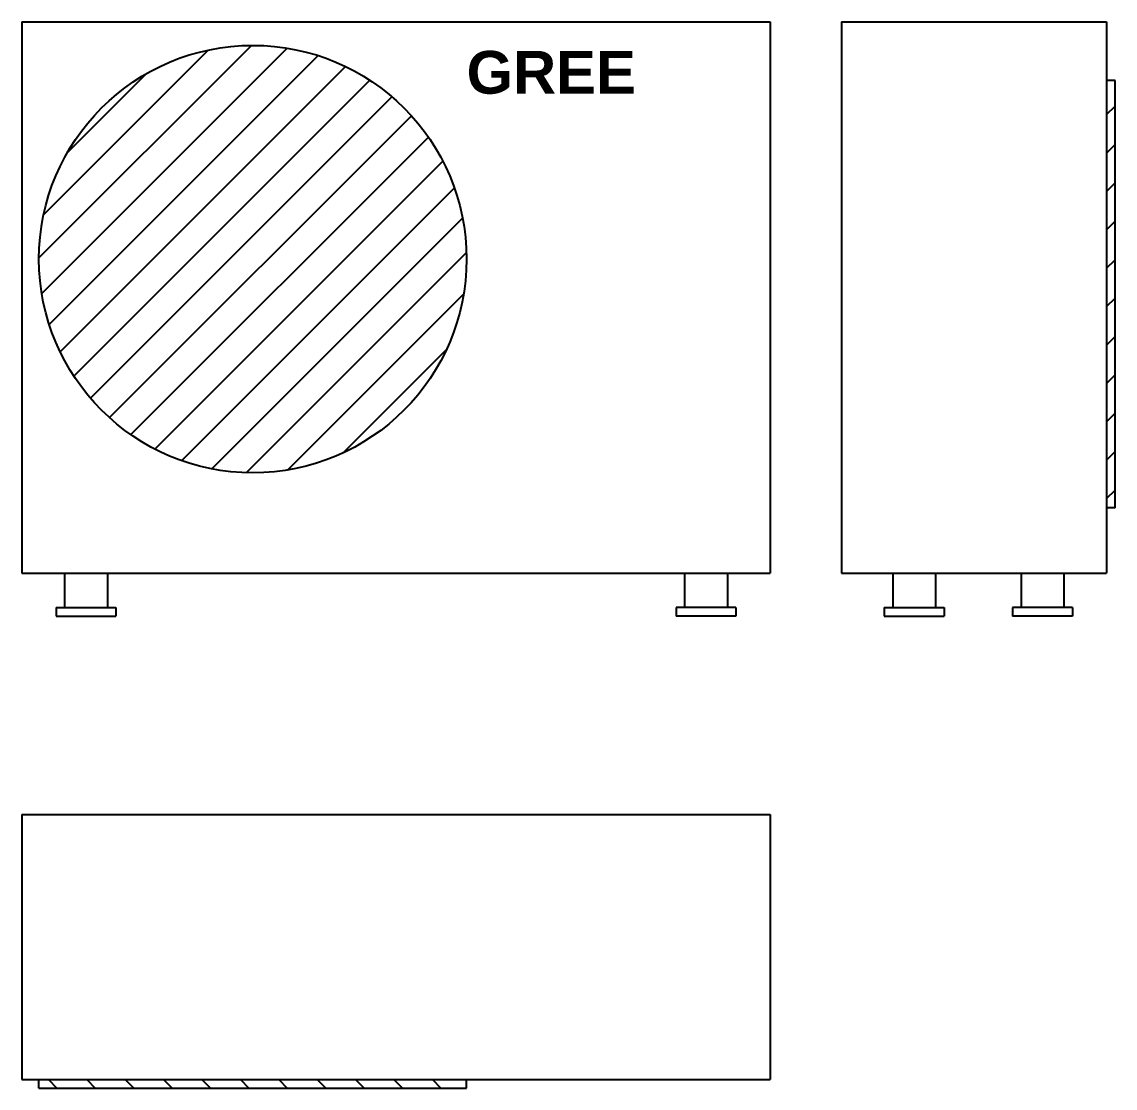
# Model space of a CAD drawing. Header units: millimetres. Extents: x -191 to 6553, y -2393 to 721.
# Drawn here: x 1620.1 to 1748, y -372.3 to -247.6 of the extents above; entities that cross this region are included whole.
import ezdxf

# ---------------------------------------------------------------- set-up
doc = ezdxf.new("R2010")
doc.units = ezdxf.units.MM

msp = doc.modelspace()

# ---------------------------------------------------------------- hatches: boundary and pattern name
h = msp.add_hatch()
h.set_pattern_fill('ANSI31', color=256, style=0)
h.set_pattern_definition([(45, (360.2963, -778.211), (-2.245064, 2.245064), [])])
h.paths.add_polyline_path([(1672.12, -275.38, 1), (1622.12, -275.38, 1)])
h = msp.add_hatch()
h.set_pattern_fill('ANSI31', color=256, angle=90, style=0)
h.set_pattern_definition([(45, (1429.589, -1406.5335), (2.245064, -2.245064), [])])
h.paths.add_polyline_path([(1746.96, -254.48), (1747.96, -254.48), (1747.96, -304.48), (1746.96, -304.48)])
h = msp.add_hatch()
h.set_pattern_fill('ANSI31', color=256, style=0)
h.set_pattern_definition([(315, (520.0627, -53.9713), (-2.245064, -2.245064), [])])
h.paths.add_polyline_path([(1672.12, -371.35), (1672.12, -372.35), (1622.12, -372.35), (1622.12, -371.35)])

# ---------------------------------------------------------------- linework, layer by layer
for p, q in [((1620.12, -247.63), (1620.12, -312.13)), ((1620.12, -247.63), (1707.62, -247.63)), ((1707.62, -247.63), (1707.62, -312.13)), ((1715.96, -247.63), (1746.96, -247.63)), ((1715.96, -247.63), (1715.96, -312.13)), ((1746.96, -247.63), (1746.96, -312.13)), ((1747.96, -254.48), (1746.96, -254.48)), ((1747.96, -304.48), (1747.96, -254.48)), ((1747.96, -304.48), (1746.96, -304.48)), ((1620.12, -312.13), (1707.62, -312.13)), ((1625.12, -312.13), (1625.12, -316.13)), ((1630.12, -312.13), (1630.12, -316.13)), ((1697.62, -312.13), (1697.62, -316.13)), ((1702.62, -312.13), (1702.62, -316.13)), ((1715.96, -312.13), (1746.96, -312.13)), ((1721.96, -312.13), (1721.96, -316.13)), ((1726.96, -312.13), (1726.96, -316.13)), ((1736.96, -312.13), (1736.96, -316.13)), ((1741.96, -312.13), (1741.96, -316.13)), ((1624.12, -316.13), (1631.12, -316.13)), ((1624.12, -316.13), (1624.12, -317.13)), ((1631.12, -316.13), (1631.12, -317.13)), ((1703.62, -316.13), (1696.62, -316.13)), ((1696.62, -316.13), (1696.62, -317.13)), ((1703.62, -316.13), (1703.62, -317.13)), ((1720.96, -316.13), (1727.96, -316.13)), ((1720.96, -316.13), (1720.96, -317.13)), ((1727.96, -316.13), (1727.96, -317.13)), ((1742.96, -316.13), (1735.96, -316.13)), ((1735.96, -316.13), (1735.96, -317.13)), ((1742.96, -316.13), (1742.96, -317.13)), ((1624.12, -317.13), (1631.12, -317.13)), ((1703.62, -317.13), (1696.62, -317.13)), ((1720.96, -317.13), (1727.96, -317.13)), ((1742.96, -317.13), (1735.96, -317.13)), ((1620.12, -340.35), (1620.12, -371.35)), ((1620.12, -340.35), (1707.62, -340.35)), ((1707.62, -340.35), (1707.62, -371.35)), ((1620.12, -371.35), (1707.62, -371.35)), ((1622.12, -372.35), (1622.12, -371.35)), ((1672.12, -372.35), (1672.12, -371.35)), ((1622.12, -372.35), (1672.12, -372.35))]:
    msp.add_line(p, q)
msp.add_circle((1647.12, -275.38), 25)

# ---------------------------------------------------------------- texts
at = {"insert": (1682.02, -253.57), "char_height": 5, "width": 25.1978, "attachment_point": 5}
msp.add_mtext('{\\fArial|b1|i0|c238|p0;GREE}', dxfattribs=at)

doc.saveas('drawing.dxf')
